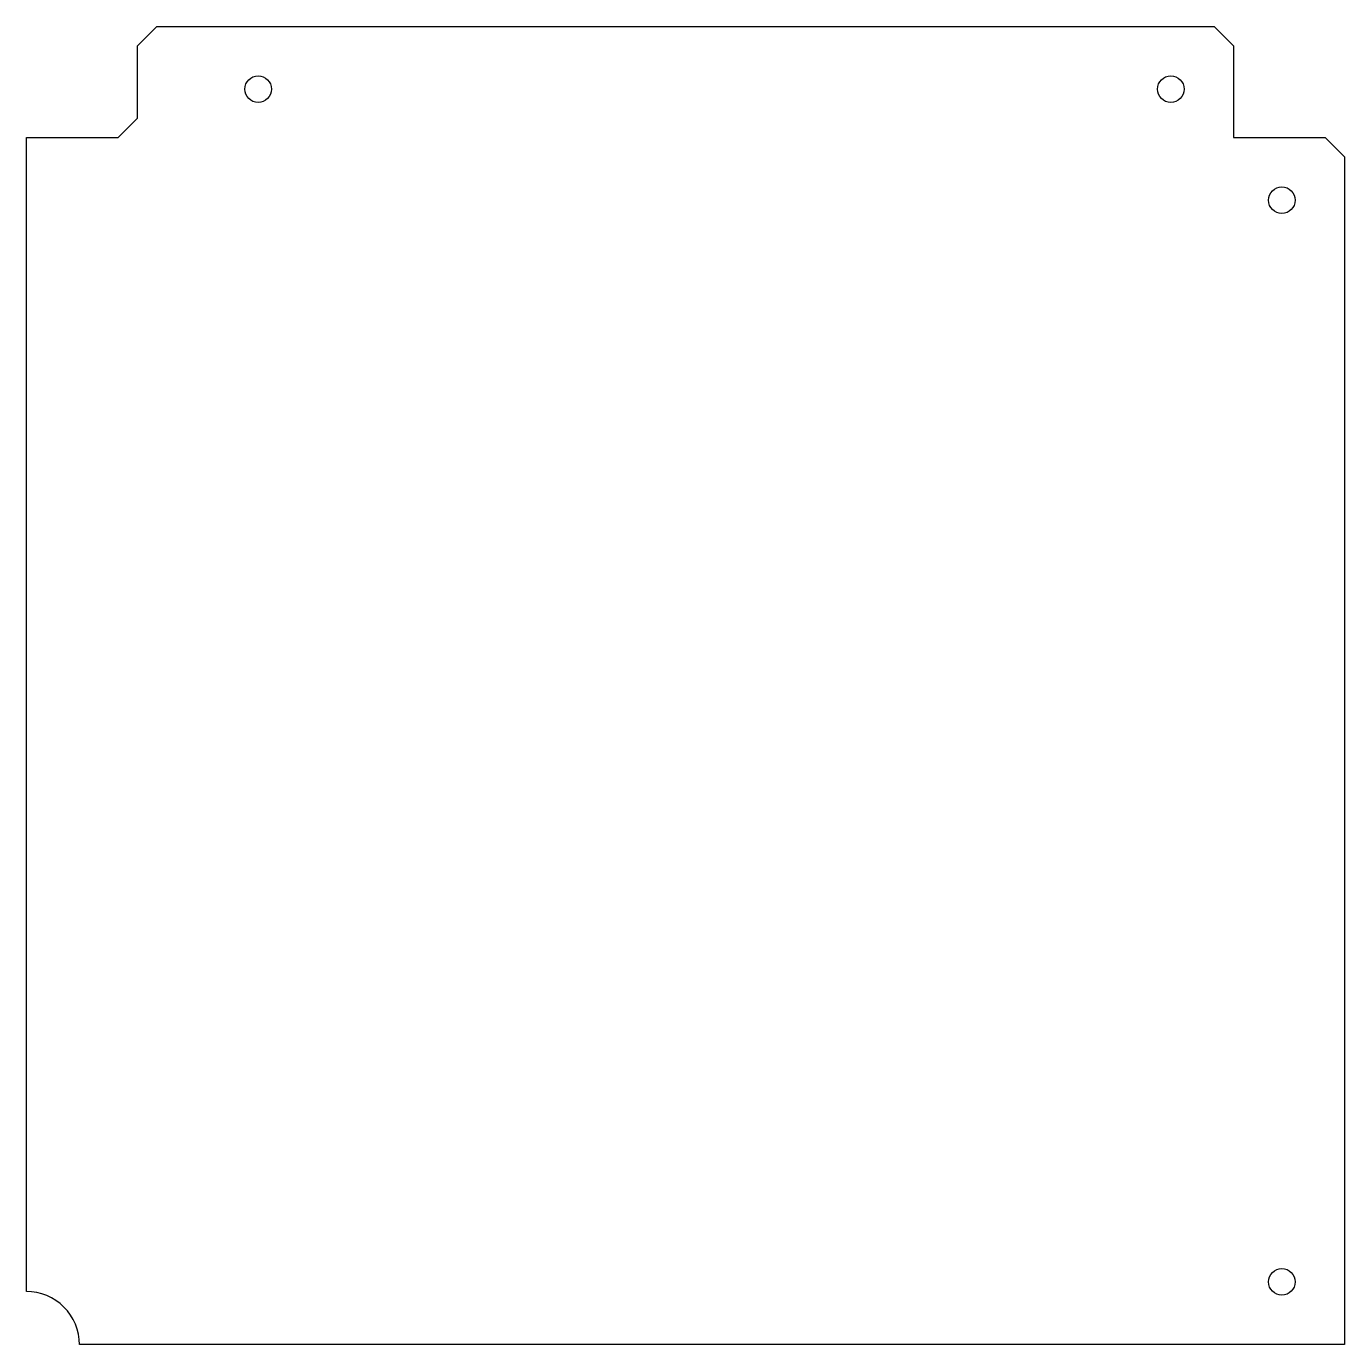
# Model space of a CAD drawing. Header units: millimetres. Extents: x -250 to 23, y -250 to 23.
import ezdxf

# ---------------------------------------------------------------- set-up
doc = ezdxf.new("R2010")
doc.units = ezdxf.units.MM
doc.layers.get('0').update_dxf_attribs({"linetype": 'CONTINUOUS'})

msp = doc.modelspace()

# ---------------------------------------------------------------- linework, layer by layer
msp.add_lwpolyline([(19, 0), (23, -4), (23, -250), (-239, -250, 0.414214), (-250, -239), (-250, 0), (-231, 0), (-227, 4), (-227, 19), (-223, 23), (-4, 23), (0, 19), (0, 0)], format="xyb", close=True)
for centre in [(-202, 10), (-13, 10), (10, -13), (10, -237)]:
    msp.add_circle(centre, 2.75)

doc.saveas('drawing.dxf')
